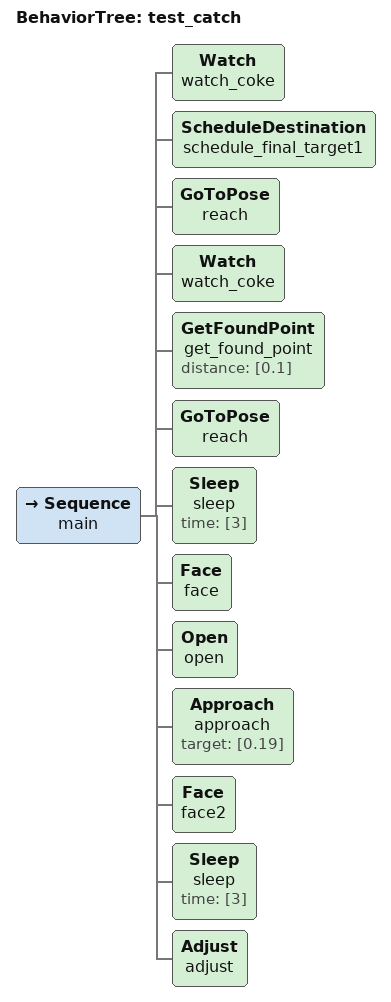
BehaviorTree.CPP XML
<root>
    <BehaviorTree ID="test_catch">
    <Sequence name="main">
        <Watch name="watch_coke"/>
        <ScheduleDestination name="schedule_final_target1"/>
        <GoToPose name="reach"/>
        <Watch name="watch_coke"/>
        <GetFoundPoint name="get_found_point" distance="[0.1]" />
        <GoToPose name="reach"/>
        <Sleep name="sleep" time="[3]" />
        <Face name="face"/>
        <Open name="open"/>
        <Approach name="approach" target="[0.19]"/>
        <Face name="face2"/>
        <Sleep name="sleep" time="[3]" />
        <Adjust name="adjust"/>
    </Sequence>
    </BehaviorTree>
</root>
